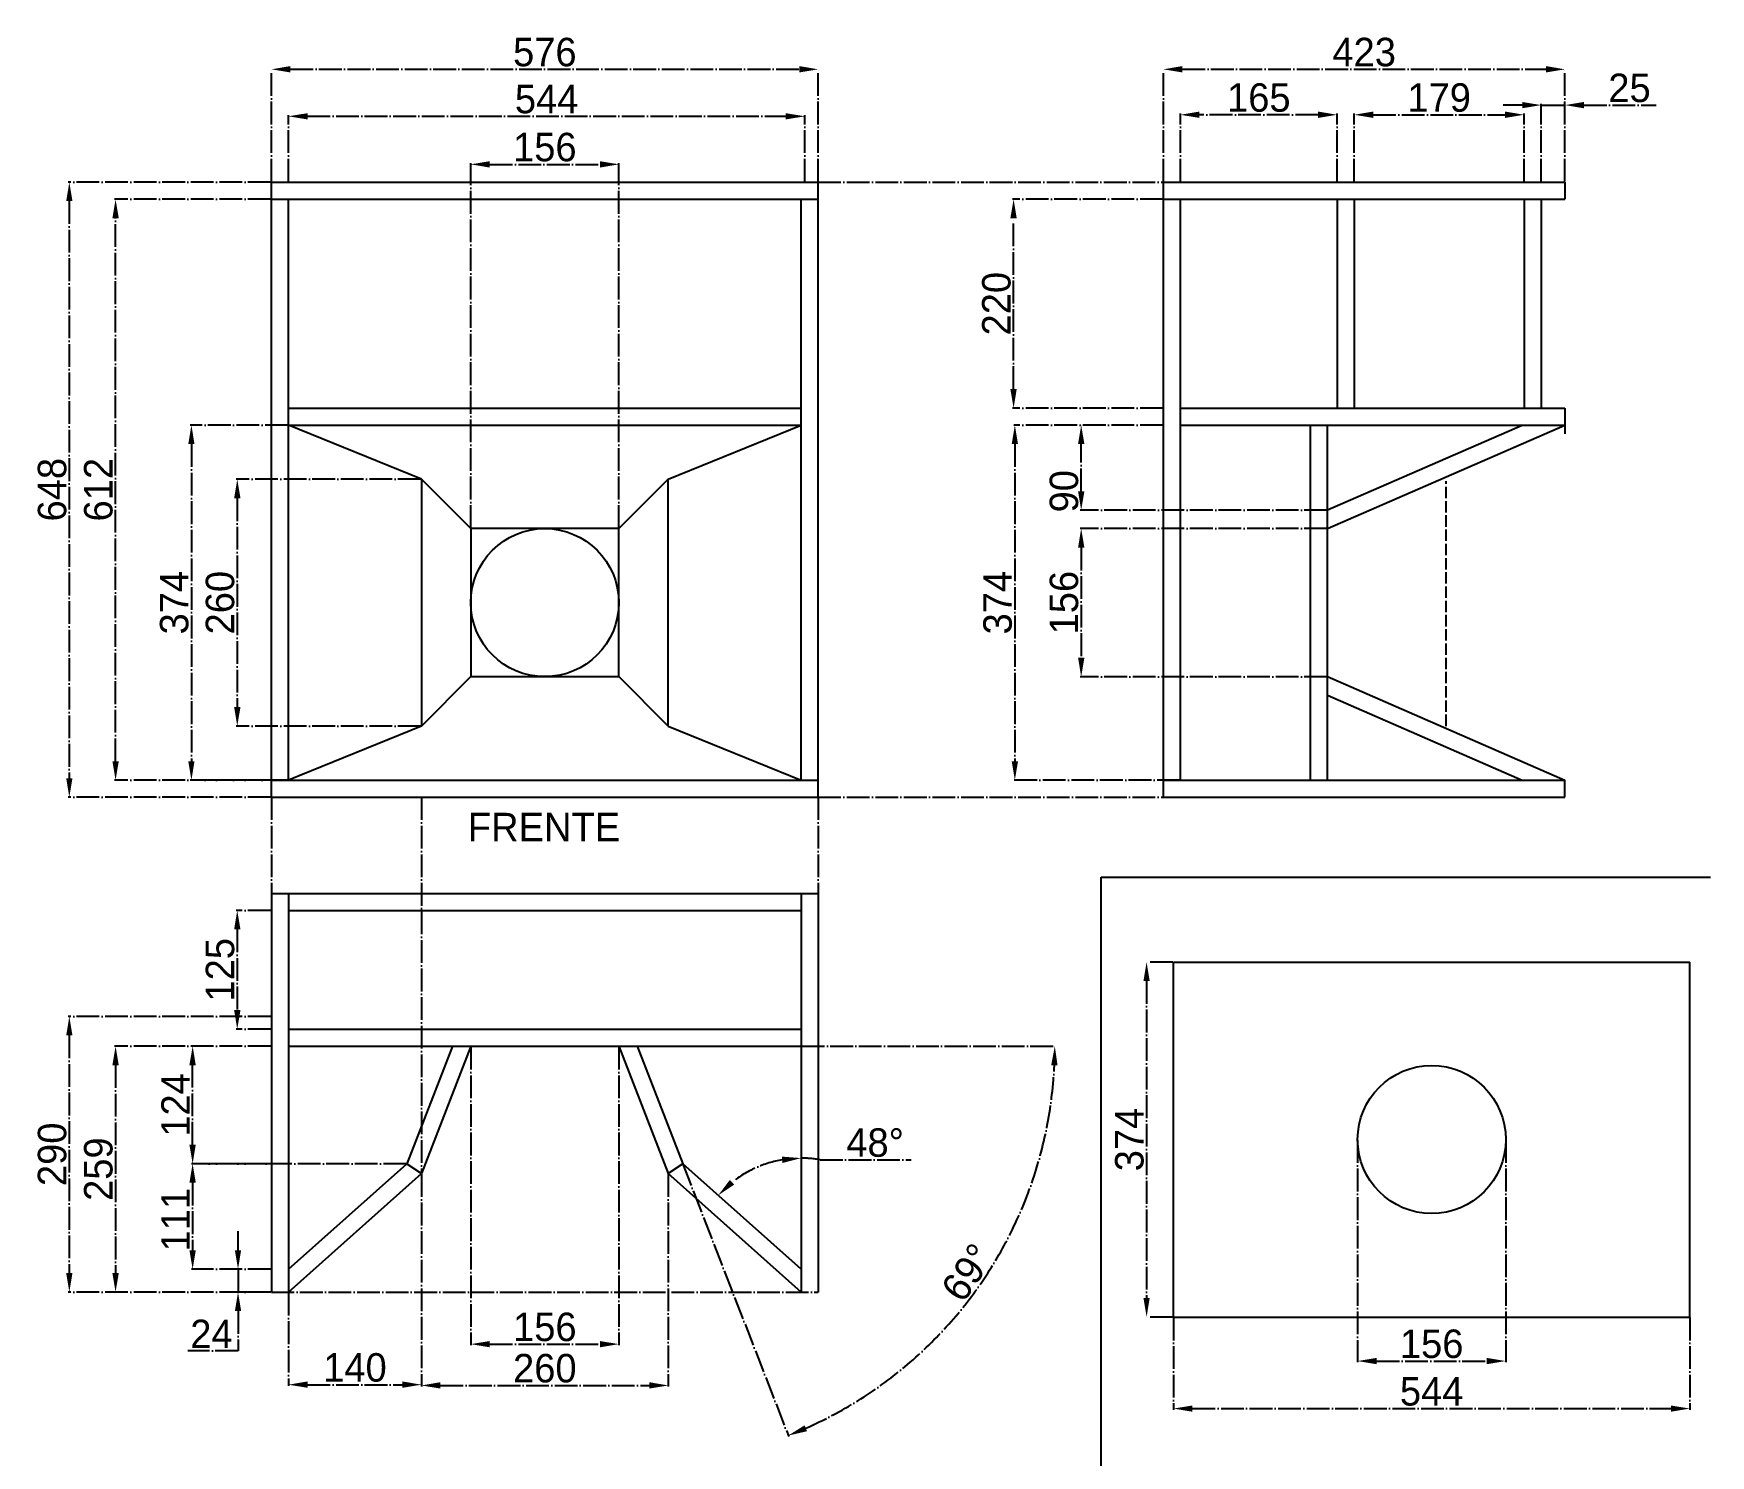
# Model space of a CAD drawing. Header units: millimetres. Extents: x -5727 to 14380, y -5693 to 6274.
# Drawn here: x 4054 to 5821, y 1535 to 3033 of the extents above; entities that cross this region are included whole.
import ezdxf

# ---------------------------------------------------------------- set-up
doc = ezdxf.new("R2010")
doc.units = ezdxf.units.MM
doc.linetypes.add('ACAD_ISO02W100', pattern=[15, 12, -3])
doc.linetypes.add('ACAD_ISO04W100', pattern=[30, 24, -3, 0, -3])
doc.layers.add('Linhas apoio', color=8, linetype='ACAD_ISO04W100', transparency=0.3)
doc.dimstyles.new('roy-1', dxfattribs={"dimtxt": 30, "dimasz": 20, "dimexe": 1.25, "dimexo": 0.625, "dimgap": 3, "dimtad": 3, "dimtoh": 1, "dimdec": 0, "dimtxsty": 'Standard', "dimcen": 2.5, "dimadec": 0, "dimazin": 0, "dimtfac": 1, "dimtdec": 0, "dimtmove": 0, "dimatfit": 2, "dimfxl": 1, "dimarcsym": 0})

# ---------------------------------------------------------------- blocks, each defined once
blk = doc.blocks.new('*D61')
at = {"layer": 'Defpoints', "color": 0, "transparency": 16777216}
for p in [(4881, 2995.5), (4305, 2876.6), (4881, 2876.6)]:
    blk.add_point(p, dxfattribs=at)
at = {"layer": 'Linhas apoio', "color": 0, "linetype": 'ACAD_ISO04W100', "lineweight": -2, "transparency": 16777216}
for p, q in [((4305, 2877.3), (4305, 2996.8)), ((4325, 2995.5), (4861, 2995.5)), ((4881, 2877.3), (4881, 2996.8))]:
    blk.add_line(p, q, dxfattribs=at)
at = {"layer": 'Linhas apoio', "color": 0, "transparency": 16777216}
for points in [[(4325, 2998.9), (4325, 2992.2), (4305, 2995.5)], [(4861, 2998.9), (4861, 2992.2), (4881, 2995.5)]]:
    blk.add_solid(points, dxfattribs=at)
at = {"layer": 'Linhas apoio', "color": 0, "transparency": 16777216, "insert": (4593, 3013.5), "char_height": 30, "attachment_point": 5}
blk.add_mtext('576', dxfattribs=at)
blk = doc.blocks.new('*D64')
at = {"layer": 'Defpoints', "color": 0, "transparency": 16777216}
for p in [(4866.8, 2946), (4323, 2876.6), (4866.8, 2876.6)]:
    blk.add_point(p, dxfattribs=at)
at = {"layer": 'Linhas apoio', "color": 0, "linetype": 'ACAD_ISO04W100', "lineweight": -2, "transparency": 16777216}
for p, q in [((4323, 2877.3), (4323, 2947.2)), ((4343, 2946), (4846.8, 2946)), ((4866.8, 2877.3), (4866.8, 2947.2))]:
    blk.add_line(p, q, dxfattribs=at)
at = {"layer": 'Linhas apoio', "color": 0, "transparency": 16777216}
for points in [[(4343, 2949.3), (4343, 2942.7), (4323, 2946)], [(4846.8, 2949.3), (4846.8, 2942.7), (4866.8, 2946)]]:
    blk.add_solid(points, dxfattribs=at)
at = {"layer": 'Linhas apoio', "color": 0, "transparency": 16777216, "insert": (4594.9, 2964), "char_height": 30, "attachment_point": 5}
blk.add_mtext('544', dxfattribs=at)
blk = doc.blocks.new('*D65')
at = {"layer": 'Defpoints', "color": 0, "transparency": 16777216}
for p in [(4305, 2876.6), (4092.1, 2228.6), (4305, 2228.6)]:
    blk.add_point(p, dxfattribs=at)
at = {"layer": 'Linhas apoio', "color": 0, "linetype": 'ACAD_ISO04W100', "lineweight": -2, "transparency": 16777216}
for p, q in [((4304.3, 2876.6), (4090.8, 2876.6)), ((4092.1, 2856.6), (4092.1, 2248.6)), ((4304.3, 2228.6), (4090.8, 2228.6))]:
    blk.add_line(p, q, dxfattribs=at)
at = {"layer": 'Linhas apoio', "color": 0, "transparency": 16777216}
for points in [[(4088.8, 2856.6), (4095.4, 2856.6), (4092.1, 2876.6)], [(4088.8, 2248.6), (4095.4, 2248.6), (4092.1, 2228.6)]]:
    blk.add_solid(points, dxfattribs=at)
at = {"layer": 'Linhas apoio', "color": 0, "transparency": 16777216, "insert": (4074.1, 2552.6), "char_height": 30, "attachment_point": 5, "rotation": 90}
blk.add_mtext('648', dxfattribs=at)
blk = doc.blocks.new('*D66')
at = {"layer": 'Defpoints', "color": 0, "transparency": 16777216}
for p in [(4140.8, 2858.6), (4305, 2858.6), (4305, 2246.6)]:
    blk.add_point(p, dxfattribs=at)
at = {"layer": 'Linhas apoio', "color": 0, "linetype": 'ACAD_ISO04W100', "lineweight": -2, "transparency": 16777216}
for p, q in [((4304.3, 2858.6), (4139.6, 2858.6)), ((4140.8, 2266.6), (4140.8, 2838.6)), ((4304.3, 2246.6), (4139.6, 2246.6))]:
    blk.add_line(p, q, dxfattribs=at)
at = {"layer": 'Linhas apoio', "color": 0, "transparency": 16777216}
for points in [[(4137.5, 2838.6), (4144.2, 2838.6), (4140.8, 2858.6)], [(4137.5, 2266.6), (4144.2, 2266.6), (4140.8, 2246.6)]]:
    blk.add_solid(points, dxfattribs=at)
at = {"layer": 'Linhas apoio', "color": 0, "transparency": 16777216, "insert": (4122.8, 2552.6), "char_height": 30, "attachment_point": 5, "rotation": 90}
blk.add_mtext('612', dxfattribs=at)
blk = doc.blocks.new('*D67')
at = {"layer": 'Defpoints', "color": 0, "transparency": 16777216}
for p in [(4671, 2895.4), (4515, 2511.6), (4671, 2511.6)]:
    blk.add_point(p, dxfattribs=at)
at = {"layer": 'Linhas apoio', "color": 0, "linetype": 'ACAD_ISO04W100', "lineweight": -2, "transparency": 16777216}
for p, q in [((4515, 2512.3), (4515, 2896.6)), ((4535, 2895.4), (4651, 2895.4)), ((4671, 2512.3), (4671, 2896.6))]:
    blk.add_line(p, q, dxfattribs=at)
at = {"layer": 'Linhas apoio', "color": 0, "transparency": 16777216}
for points in [[(4535, 2898.7), (4535, 2892), (4515, 2895.4)], [(4651, 2898.7), (4651, 2892), (4671, 2895.4)]]:
    blk.add_solid(points, dxfattribs=at)
at = {"layer": 'Linhas apoio', "color": 0, "transparency": 16777216, "insert": (4593, 2913.4), "char_height": 30, "attachment_point": 5}
blk.add_mtext('156', dxfattribs=at)
blk = doc.blocks.new('*D68')
at = {"layer": 'Defpoints', "color": 0, "transparency": 16777216}
for p in [(5667.6, 2995.5), (5244.6, 2876.6), (5667.6, 2876.6)]:
    blk.add_point(p, dxfattribs=at)
at = {"layer": 'Linhas apoio', "color": 0, "linetype": 'ACAD_ISO04W100', "lineweight": -2, "transparency": 16777216}
for p, q in [((5244.6, 2877.3), (5244.6, 2996.8)), ((5264.6, 2995.5), (5647.6, 2995.5)), ((5667.6, 2877.3), (5667.6, 2996.8))]:
    blk.add_line(p, q, dxfattribs=at)
at = {"layer": 'Linhas apoio', "color": 0, "transparency": 16777216}
for points in [[(5264.6, 2998.9), (5264.6, 2992.2), (5244.6, 2995.5)], [(5647.6, 2998.9), (5647.6, 2992.2), (5667.6, 2995.5)]]:
    blk.add_solid(points, dxfattribs=at)
at = {"layer": 'Linhas apoio', "color": 0, "transparency": 16777216, "insert": (5456.1, 3013.5), "char_height": 30, "attachment_point": 5}
blk.add_mtext('423', dxfattribs=at)
blk = doc.blocks.new('*D70')
at = {"layer": 'Defpoints', "color": 0, "transparency": 16777216}
for p in [(5244.6, 2620.6), (5088.1, 2246.6), (5262.6, 2246.6)]:
    blk.add_point(p, dxfattribs=at)
at = {"layer": 'Linhas apoio', "color": 0, "linetype": 'ACAD_ISO04W100', "lineweight": -2, "transparency": 16777216}
for p, q in [((5244, 2620.6), (5086.9, 2620.6)), ((5088.1, 2600.6), (5088.1, 2266.6)), ((5262, 2246.6), (5086.9, 2246.6))]:
    blk.add_line(p, q, dxfattribs=at)
at = {"layer": 'Linhas apoio', "color": 0, "transparency": 16777216}
for points in [[(5084.8, 2600.6), (5091.5, 2600.6), (5088.1, 2620.6)], [(5084.8, 2266.6), (5091.5, 2266.6), (5088.1, 2246.6)]]:
    blk.add_solid(points, dxfattribs=at)
at = {"layer": 'Linhas apoio', "color": 0, "transparency": 16777216, "insert": (5070.1, 2433.6), "char_height": 30, "attachment_point": 5, "rotation": 90}
blk.add_mtext('374', dxfattribs=at)
blk = doc.blocks.new('*D71')
at = {"layer": 'Defpoints', "color": 0, "transparency": 16777216}
for p in [(5086.8, 2858.6), (5244.6, 2858.6), (5244.6, 2638.6)]:
    blk.add_point(p, dxfattribs=at)
at = {"layer": 'Linhas apoio', "color": 0, "linetype": 'ACAD_ISO04W100', "lineweight": -2, "transparency": 16777216}
for p, q in [((5244, 2858.6), (5085.5, 2858.6)), ((5086.8, 2658.6), (5086.8, 2838.6)), ((5244, 2638.6), (5085.5, 2638.6))]:
    blk.add_line(p, q, dxfattribs=at)
at = {"layer": 'Linhas apoio', "color": 0, "transparency": 16777216}
for points in [[(5083.4, 2838.6), (5090.1, 2838.6), (5086.8, 2858.6)], [(5083.4, 2658.6), (5090.1, 2658.6), (5086.8, 2638.6)]]:
    blk.add_solid(points, dxfattribs=at)
at = {"layer": 'Linhas apoio', "color": 0, "transparency": 16777216, "insert": (5068.8, 2748.6), "char_height": 30, "attachment_point": 5, "rotation": 90}
blk.add_mtext('220', dxfattribs=at)
blk = doc.blocks.new('*D72')
at = {"layer": 'Defpoints', "color": 0, "transparency": 16777216}
for p in [(5624.6, 2947.6), (5445.6, 2876.6), (5624.6, 2876.6)]:
    blk.add_point(p, dxfattribs=at)
at = {"layer": 'Linhas apoio', "color": 0, "linetype": 'ACAD_ISO04W100', "lineweight": -2, "transparency": 16777216}
for p, q in [((5445.6, 2877.3), (5445.6, 2948.9)), ((5465.6, 2947.6), (5604.6, 2947.6)), ((5624.6, 2877.3), (5624.6, 2948.9))]:
    blk.add_line(p, q, dxfattribs=at)
at = {"layer": 'Linhas apoio', "color": 0, "transparency": 16777216}
for points in [[(5465.6, 2951), (5465.6, 2944.3), (5445.6, 2947.6)], [(5604.6, 2951), (5604.6, 2944.3), (5624.6, 2947.6)]]:
    blk.add_solid(points, dxfattribs=at)
at = {"layer": 'Linhas apoio', "color": 0, "transparency": 16777216, "insert": (5535.1, 2965.6), "char_height": 30, "attachment_point": 5}
blk.add_mtext('179', dxfattribs=at)
blk = doc.blocks.new('*D73')
at = {"layer": 'Defpoints', "color": 0, "transparency": 16777216}
for p in [(5262.6, 2947.6), (5262.6, 2876.6), (5427.6, 2876.6)]:
    blk.add_point(p, dxfattribs=at)
at = {"layer": 'Linhas apoio', "color": 0, "linetype": 'ACAD_ISO04W100', "lineweight": -2, "transparency": 16777216}
for p, q in [((5262.6, 2877.3), (5262.6, 2948.9)), ((5407.6, 2947.6), (5282.6, 2947.6)), ((5427.6, 2877.3), (5427.6, 2948.9))]:
    blk.add_line(p, q, dxfattribs=at)
at = {"layer": 'Linhas apoio', "color": 0, "transparency": 16777216}
for points in [[(5282.6, 2951), (5282.6, 2944.3), (5262.6, 2947.6)], [(5407.6, 2951), (5407.6, 2944.3), (5427.6, 2947.6)]]:
    blk.add_solid(points, dxfattribs=at)
at = {"layer": 'Linhas apoio', "color": 0, "transparency": 16777216, "insert": (5345.1, 2965.6), "char_height": 30, "attachment_point": 5}
blk.add_mtext('165', dxfattribs=at)
blk = doc.blocks.new('*D74')
at = {"layer": 'Defpoints', "color": 0, "transparency": 16777216}
for p in [(5158, 2620.6), (5244.6, 2620.6), (5417.6, 2531)]:
    blk.add_point(p, dxfattribs=at)
at = {"layer": 'Linhas apoio', "color": 0, "linetype": 'ACAD_ISO04W100', "lineweight": -2, "transparency": 16777216}
for p, q in [((5244, 2620.6), (5156.8, 2620.6)), ((5158, 2551), (5158, 2600.6)), ((5417, 2531), (5156.8, 2531))]:
    blk.add_line(p, q, dxfattribs=at)
at = {"layer": 'Linhas apoio', "color": 0, "transparency": 16777216}
for points in [[(5154.7, 2600.6), (5161.4, 2600.6), (5158, 2620.6)], [(5154.7, 2551), (5161.4, 2551), (5158, 2531)]]:
    blk.add_solid(points, dxfattribs=at)
at = {"layer": 'Linhas apoio', "color": 0, "transparency": 16777216, "insert": (5140, 2551), "char_height": 30, "attachment_point": 5, "rotation": 90}
blk.add_mtext('90', dxfattribs=at)
blk = doc.blocks.new('*D75')
at = {"layer": 'Defpoints', "color": 0, "transparency": 16777216}
for p in [(5417.6, 2511.6), (5158, 2355.6), (5417.6, 2355.6)]:
    blk.add_point(p, dxfattribs=at)
at = {"layer": 'Linhas apoio', "color": 0, "linetype": 'ACAD_ISO04W100', "lineweight": -2, "transparency": 16777216}
for p, q in [((5417, 2511.6), (5156.8, 2511.6)), ((5158, 2491.6), (5158, 2375.6)), ((5417, 2355.6), (5156.8, 2355.6))]:
    blk.add_line(p, q, dxfattribs=at)
at = {"layer": 'Linhas apoio', "color": 0, "transparency": 16777216}
for points in [[(5154.7, 2491.6), (5161.4, 2491.6), (5158, 2511.6)], [(5154.7, 2375.6), (5161.4, 2375.6), (5158, 2355.6)]]:
    blk.add_solid(points, dxfattribs=at)
at = {"layer": 'Linhas apoio', "color": 0, "transparency": 16777216, "insert": (5140, 2433.6), "char_height": 30, "attachment_point": 5, "rotation": 90}
blk.add_mtext('156', dxfattribs=at)
blk = doc.blocks.new('*D76')
at = {"layer": 'Defpoints', "color": 0, "transparency": 16777216}
for p in [(4305, 1997.6), (4092.1, 1707.3), (4305, 1707.3)]:
    blk.add_point(p, dxfattribs=at)
at = {"layer": 'Linhas apoio', "color": 0, "linetype": 'ACAD_ISO04W100', "lineweight": -2, "transparency": 16777216}
for p, q in [((4304.3, 1997.6), (4090.8, 1997.6)), ((4092.1, 1977.6), (4092.1, 1727.3)), ((4304.3, 1707.3), (4090.8, 1707.3))]:
    blk.add_line(p, q, dxfattribs=at)
at = {"layer": 'Linhas apoio', "color": 0, "transparency": 16777216}
for points in [[(4088.8, 1977.6), (4095.4, 1977.6), (4092.1, 1997.6)], [(4088.8, 1727.3), (4095.4, 1727.3), (4092.1, 1707.3)]]:
    blk.add_solid(points, dxfattribs=at)
at = {"layer": 'Linhas apoio', "color": 0, "transparency": 16777216, "insert": (4074.1, 1852.4), "char_height": 30, "attachment_point": 5, "rotation": 90}
blk.add_mtext('290', dxfattribs=at)
blk = doc.blocks.new('*D77')
at = {"layer": 'Defpoints', "color": 0, "transparency": 16777216}
for p in [(4305, 2109.3), (4269, 1984.3), (4305, 1984.3)]:
    blk.add_point(p, dxfattribs=at)
at = {"layer": 'Linhas apoio', "color": 0, "linetype": 'ACAD_ISO04W100', "lineweight": -2, "transparency": 16777216}
for p, q in [((4304.3, 2109.3), (4267.8, 2109.3)), ((4269, 2089.3), (4269, 2004.3)), ((4304.3, 1984.3), (4267.8, 1984.3))]:
    blk.add_line(p, q, dxfattribs=at)
at = {"layer": 'Linhas apoio', "color": 0, "transparency": 16777216}
for points in [[(4265.7, 2089.3), (4272.4, 2089.3), (4269, 2109.3)], [(4265.7, 2004.3), (4272.4, 2004.3), (4269, 1984.3)]]:
    blk.add_solid(points, dxfattribs=at)
at = {"layer": 'Linhas apoio', "color": 0, "transparency": 16777216, "insert": (4251, 2046.8), "char_height": 30, "attachment_point": 5, "rotation": 90}
blk.add_mtext('125', dxfattribs=at)
blk = doc.blocks.new('*D78')
at = {"layer": 'Defpoints', "color": 0, "transparency": 16777216}
for p in [(4305, 1966.3), (4140.8, 1707.3), (4305, 1707.3)]:
    blk.add_point(p, dxfattribs=at)
at = {"layer": 'Linhas apoio', "color": 0, "linetype": 'ACAD_ISO04W100', "lineweight": -2, "transparency": 16777216}
for p, q in [((4304.3, 1966.3), (4139.6, 1966.3)), ((4140.8, 1946.3), (4140.8, 1727.3)), ((4304.3, 1707.3), (4139.6, 1707.3))]:
    blk.add_line(p, q, dxfattribs=at)
at = {"layer": 'Linhas apoio', "color": 0, "transparency": 16777216}
for points in [[(4137.5, 1946.3), (4144.2, 1946.3), (4140.8, 1966.3)], [(4137.5, 1727.3), (4144.2, 1727.3), (4140.8, 1707.3)]]:
    blk.add_solid(points, dxfattribs=at)
at = {"layer": 'Linhas apoio', "color": 0, "transparency": 16777216, "insert": (4122.8, 1836.8), "char_height": 30, "attachment_point": 5, "rotation": 90}
blk.add_mtext('259', dxfattribs=at)
blk = doc.blocks.new('*D79')
at = {"layer": 'Defpoints', "color": 0, "transparency": 16777216}
for p in [(4323, 1966.3), (4690.3, 1966.3), (4863, 1966.3), (4738.3, 1842.5), (4996.6, 1650.5)]:
    blk.add_point(p, dxfattribs=at)
at = {"layer": 'Linhas apoio', "color": 0, "linetype": 'ACAD_ISO04W100', "lineweight": -2, "transparency": 16777216}
for p, q in [((4863.6, 1966.3), (5131.4, 1966.3)), ((4738.5, 1841.9), (4849.9, 1555))]:
    blk.add_line(p, q, dxfattribs=at)
blk.add_arc((4690.3, 1966.3), 439.9, 293.8143, 357.3949, dxfattribs=at)
at = {"layer": 'Linhas apoio', "color": 0, "transparency": 16777216}
for points in [[(5126.4, 1946.3), (5133.1, 1946.2), (5130.2, 1966.3)], [(4869.2, 1560.7), (4866.6, 1566.9), (4849.4, 1556.1)]]:
    blk.add_solid(points, dxfattribs=at)
at = {"layer": 'Linhas apoio', "color": 0, "transparency": 16777216, "insert": (5038.4, 1727.9), "char_height": 30, "attachment_point": 5, "rotation": 55.6046}
blk.add_mtext('69°', dxfattribs=at)
blk = doc.blocks.new('*D80')
at = {"layer": 'Defpoints', "color": 0, "transparency": 16777216}
for p in [(4463, 1832.3), (4323, 1707.3), (4463, 1609.7)]:
    blk.add_point(p, dxfattribs=at)
at = {"layer": 'Linhas apoio', "color": 0, "linetype": 'ACAD_ISO04W100', "lineweight": -2, "transparency": 16777216}
for p, q in [((4463, 1831.6), (4463, 1608.5)), ((4323, 1706.6), (4323, 1608.5)), ((4343, 1609.7), (4443, 1609.7))]:
    blk.add_line(p, q, dxfattribs=at)
at = {"layer": 'Linhas apoio', "color": 0, "transparency": 16777216}
for points in [[(4343, 1613.1), (4343, 1606.4), (4323, 1609.7)], [(4443, 1613.1), (4443, 1606.4), (4463, 1609.7)]]:
    blk.add_solid(points, dxfattribs=at)
at = {"layer": 'Linhas apoio', "color": 0, "transparency": 16777216, "insert": (4393, 1627.7), "char_height": 30, "attachment_point": 5}
blk.add_mtext('140', dxfattribs=at)
blk = doc.blocks.new('*D81')
at = {"layer": 'Defpoints', "color": 0, "transparency": 16777216}
for p in [(4463, 1832.3), (4723, 1832.3), (4723, 1608.9)]:
    blk.add_point(p, dxfattribs=at)
at = {"layer": 'Linhas apoio', "color": 0, "linetype": 'ACAD_ISO04W100', "lineweight": -2, "transparency": 16777216}
for p, q in [((4463, 1831.6), (4463, 1607.7)), ((4723, 1831.6), (4723, 1607.7)), ((4483, 1608.9), (4703, 1608.9))]:
    blk.add_line(p, q, dxfattribs=at)
at = {"layer": 'Linhas apoio', "color": 0, "transparency": 16777216}
for points in [[(4483, 1612.3), (4483, 1605.6), (4463, 1608.9)], [(4703, 1612.3), (4703, 1605.6), (4723, 1608.9)]]:
    blk.add_solid(points, dxfattribs=at)
at = {"layer": 'Linhas apoio', "color": 0, "transparency": 16777216, "insert": (4593, 1626.9), "char_height": 30, "attachment_point": 5}
blk.add_mtext('260', dxfattribs=at)
blk = doc.blocks.new('*D82')
at = {"layer": 'Defpoints', "color": 0, "transparency": 16777216}
for p in [(4515, 1966.3), (4671, 1966.3), (4671, 1652.4)]:
    blk.add_point(p, dxfattribs=at)
at = {"layer": 'Linhas apoio', "color": 0, "linetype": 'ACAD_ISO04W100', "lineweight": -2, "transparency": 16777216}
for p, q in [((4515, 1965.6), (4515, 1651.2)), ((4671, 1965.6), (4671, 1651.2)), ((4535, 1652.4), (4651, 1652.4))]:
    blk.add_line(p, q, dxfattribs=at)
at = {"layer": 'Linhas apoio', "color": 0, "transparency": 16777216}
for points in [[(4535, 1655.7), (4535, 1649.1), (4515, 1652.4)], [(4651, 1655.7), (4651, 1649.1), (4671, 1652.4)]]:
    blk.add_solid(points, dxfattribs=at)
at = {"layer": 'Linhas apoio', "color": 0, "transparency": 16777216, "insert": (4593, 1670.4), "char_height": 30, "attachment_point": 5}
blk.add_mtext('156', dxfattribs=at)
blk = doc.blocks.new('*D83')
at = {"layer": 'Defpoints', "color": 0, "transparency": 16777216}
for p in [(5642.6, 2957.8), (5642.6, 2876.6), (5667.6, 2876.6)]:
    blk.add_point(p, dxfattribs=at)
at = {"layer": 'Linhas apoio', "color": 0, "linetype": 'ACAD_ISO04W100', "lineweight": -2, "transparency": 16777216}
for p, q in [((5622.6, 2957.8), (5602.6, 2957.8)), ((5642.6, 2877.3), (5642.6, 2959.1)), ((5642.6, 2957.8), (5667.6, 2957.8)), ((5667.6, 2877.3), (5667.6, 2959.1)), ((5687.6, 2957.8), (5763.6, 2957.8))]:
    blk.add_line(p, q, dxfattribs=at)
at = {"layer": 'Linhas apoio', "color": 0, "transparency": 16777216}
for points in [[(5622.6, 2961.1), (5622.6, 2954.5), (5642.6, 2957.8)], [(5687.6, 2961.1), (5687.6, 2954.5), (5667.6, 2957.8)]]:
    blk.add_solid(points, dxfattribs=at)
at = {"layer": 'Linhas apoio', "color": 0, "transparency": 16777216, "insert": (5735.6, 2975.8), "char_height": 30, "attachment_point": 5}
blk.add_mtext('25', dxfattribs=at)
blk = doc.blocks.new('*D84')
at = {"layer": 'Defpoints', "color": 0, "transparency": 16777216}
for p in [(4222, 1966.3), (4305, 1966.3), (4447.6, 1842.5)]:
    blk.add_point(p, dxfattribs=at)
at = {"layer": 'Linhas apoio', "color": 0, "linetype": 'ACAD_ISO04W100', "lineweight": -2, "transparency": 16777216}
for p, q in [((4304.3, 1966.3), (4220.7, 1966.3)), ((4222, 1862.5), (4222, 1946.3)), ((4447, 1842.5), (4220.7, 1842.5))]:
    blk.add_line(p, q, dxfattribs=at)
at = {"layer": 'Linhas apoio', "color": 0, "transparency": 16777216}
for points in [[(4218.6, 1946.3), (4225.3, 1946.3), (4222, 1966.3)], [(4218.6, 1862.5), (4225.3, 1862.5), (4222, 1842.5)]]:
    blk.add_solid(points, dxfattribs=at)
at = {"layer": 'Linhas apoio', "color": 0, "transparency": 16777216, "insert": (4204, 1904.4), "char_height": 30, "attachment_point": 5, "rotation": 90}
blk.add_mtext('124', dxfattribs=at)
blk = doc.blocks.new('*D85')
at = {"layer": 'Defpoints', "color": 0, "transparency": 16777216}
for p in [(4305, 1731.4), (4269.8, 1707.3), (4284.5, 1707.3)]:
    blk.add_point(p, dxfattribs=at)
at = {"layer": 'Linhas apoio', "color": 0, "linetype": 'ACAD_ISO04W100', "lineweight": -2, "transparency": 16777216}
for p, q in [((4269.8, 1751.4), (4269.8, 1771.4)), ((4304.3, 1731.4), (4268.5, 1731.4)), ((4269.8, 1731.4), (4269.8, 1707.3)), ((4283.9, 1707.3), (4268.5, 1707.3)), ((4269.8, 1687.3), (4269.8, 1645.2)), ((4269.8, 1645.2), (4216.8, 1645.2))]:
    blk.add_line(p, q, dxfattribs=at)
at = {"layer": 'Linhas apoio', "color": 0, "transparency": 16777216}
for points in [[(4266.5, 1751.4), (4273.1, 1751.4), (4269.8, 1731.4)], [(4266.5, 1687.3), (4273.1, 1687.3), (4269.8, 1707.3)]]:
    blk.add_solid(points, dxfattribs=at)
at = {"layer": 'Linhas apoio', "color": 0, "transparency": 16777216, "insert": (4241.8, 1663.2), "char_height": 30, "attachment_point": 5}
blk.add_mtext('24', dxfattribs=at)
blk = doc.blocks.new('*D86')
at = {"layer": 'Defpoints', "color": 0, "transparency": 16777216}
for p in [(4305, 1842.5), (4222, 1731.4), (4305, 1731.4)]:
    blk.add_point(p, dxfattribs=at)
at = {"layer": 'Linhas apoio', "color": 0, "linetype": 'ACAD_ISO04W100', "lineweight": -2, "transparency": 16777216}
for p, q in [((4304.3, 1842.5), (4220.7, 1842.5)), ((4222, 1822.5), (4222, 1751.4)), ((4304.3, 1731.4), (4220.7, 1731.4))]:
    blk.add_line(p, q, dxfattribs=at)
at = {"layer": 'Linhas apoio', "color": 0, "transparency": 16777216}
for points in [[(4218.6, 1822.5), (4225.3, 1822.5), (4222, 1842.5)], [(4218.6, 1751.4), (4225.3, 1751.4), (4222, 1731.4)]]:
    blk.add_solid(points, dxfattribs=at)
at = {"layer": 'Linhas apoio', "color": 0, "transparency": 16777216, "insert": (4204, 1783.5), "char_height": 30, "attachment_point": 5, "rotation": 90}
blk.add_mtext('111', dxfattribs=at)
blk = doc.blocks.new('*D87')
at = {"layer": 'Defpoints', "color": 0, "transparency": 16777216}
for p in [(4323, 2620.6), (4220.7, 2246.6), (4323, 2246.6)]:
    blk.add_point(p, dxfattribs=at)
at = {"layer": 'Linhas apoio', "color": 0, "linetype": 'ACAD_ISO04W100', "lineweight": -2, "transparency": 16777216}
for p, q in [((4322.3, 2620.6), (4219.5, 2620.6)), ((4220.7, 2600.6), (4220.7, 2266.6)), ((4322.3, 2246.6), (4219.5, 2246.6))]:
    blk.add_line(p, q, dxfattribs=at)
at = {"layer": 'Linhas apoio', "color": 0, "transparency": 16777216}
for points in [[(4217.4, 2600.6), (4224, 2600.6), (4220.7, 2620.6)], [(4217.4, 2266.6), (4224, 2266.6), (4220.7, 2246.6)]]:
    blk.add_solid(points, dxfattribs=at)
at = {"layer": 'Linhas apoio', "color": 0, "transparency": 16777216, "insert": (4202.7, 2433.6), "char_height": 30, "attachment_point": 5, "rotation": 90}
blk.add_mtext('374', dxfattribs=at)
blk = doc.blocks.new('*D88')
at = {"layer": 'Defpoints', "color": 0, "transparency": 16777216}
for p in [(4463, 2563.6), (4269, 2303.6), (4463, 2303.6)]:
    blk.add_point(p, dxfattribs=at)
at = {"layer": 'Linhas apoio', "color": 0, "linetype": 'ACAD_ISO04W100', "lineweight": -2, "transparency": 16777216}
for p, q in [((4462.3, 2563.6), (4267.8, 2563.6)), ((4269, 2543.6), (4269, 2323.6)), ((4462.3, 2303.6), (4267.8, 2303.6))]:
    blk.add_line(p, q, dxfattribs=at)
at = {"layer": 'Linhas apoio', "color": 0, "transparency": 16777216}
for points in [[(4265.7, 2543.6), (4272.4, 2543.6), (4269, 2563.6)], [(4265.7, 2323.6), (4272.4, 2323.6), (4269, 2303.6)]]:
    blk.add_solid(points, dxfattribs=at)
at = {"layer": 'Linhas apoio', "color": 0, "transparency": 16777216, "insert": (4251, 2433.6), "char_height": 30, "attachment_point": 5, "rotation": 90}
blk.add_mtext('260', dxfattribs=at)
blk = doc.blocks.new('*D90')
at = {"layer": 'Defpoints', "color": 0, "transparency": 16777216}
for p in [(4863, 2127.3), (4738.3, 1842.5), (4800.6, 1830.4), (4863, 1731.4), (4863, 1707.3)]:
    blk.add_point(p, dxfattribs=at)
at = {"layer": 'Linhas apoio', "color": 0, "linetype": 'ACAD_ISO04W100', "lineweight": -2, "transparency": 16777216}
blk.add_line((4882.9, 1846.6), (4978.9, 1846.6), dxfattribs=at)
for start, end in [(99.8088, 128.4798), (80.1912, 90)]:
    blk.add_arc((4863, 1731.4), 117, start, end, dxfattribs=at)
at = {"layer": 'Linhas apoio', "color": 0, "transparency": 16777216}
for points in [[(4842.7, 1850), (4843.3, 1843.3), (4863, 1848.4)], [(4792.5, 1820.5), (4787.9, 1825.4), (4775.6, 1809.2)]]:
    blk.add_solid(points, dxfattribs=at)
at = {"layer": 'Linhas apoio', "color": 0, "transparency": 16777216, "insert": (4940.9, 1864.6), "char_height": 30, "attachment_point": 5}
blk.add_mtext('48°', dxfattribs=at)
blk = doc.blocks.new('*D132')
at = {"layer": 'Defpoints', "color": 0, "transparency": 16777216}
for p in [(5255.2, 1681), (5799.2, 1681), (5799.2, 1584.5)]:
    blk.add_point(p, dxfattribs=at)
at = {"layer": 'Linhas apoio', "color": 0, "linetype": 'ACAD_ISO04W100', "lineweight": -2, "transparency": 16777216}
for p, q in [((5255.2, 1680.4), (5255.2, 1583.2)), ((5799.2, 1680.4), (5799.2, 1583.2)), ((5275.2, 1584.5), (5779.2, 1584.5))]:
    blk.add_line(p, q, dxfattribs=at)
at = {"layer": 'Linhas apoio', "color": 0, "transparency": 16777216}
for points in [[(5275.2, 1587.8), (5275.2, 1581.2), (5255.2, 1584.5)], [(5779.2, 1587.8), (5779.2, 1581.2), (5799.2, 1584.5)]]:
    blk.add_solid(points, dxfattribs=at)
at = {"layer": 'Linhas apoio', "color": 0, "transparency": 16777216, "insert": (5527.2, 1602.5), "char_height": 30, "attachment_point": 5}
blk.add_mtext('544', dxfattribs=at)
blk = doc.blocks.new('*D133')
at = {"layer": 'Defpoints', "color": 0, "transparency": 16777216}
for p in [(5449.2, 1868), (5605.2, 1868), (5605.2, 1634.6)]:
    blk.add_point(p, dxfattribs=at)
at = {"layer": 'Linhas apoio', "color": 0, "linetype": 'ACAD_ISO04W100', "lineweight": -2, "transparency": 16777216}
for p, q in [((5449.2, 1867.4), (5449.2, 1633.3)), ((5605.2, 1867.4), (5605.2, 1633.3)), ((5469.2, 1634.6), (5585.2, 1634.6))]:
    blk.add_line(p, q, dxfattribs=at)
at = {"layer": 'Linhas apoio', "color": 0, "transparency": 16777216}
for points in [[(5469.2, 1637.9), (5469.2, 1631.3), (5449.2, 1634.6)], [(5585.2, 1637.9), (5585.2, 1631.3), (5605.2, 1634.6)]]:
    blk.add_solid(points, dxfattribs=at)
at = {"layer": 'Linhas apoio', "color": 0, "transparency": 16777216, "insert": (5527.2, 1652.6), "char_height": 30, "attachment_point": 5}
blk.add_mtext('156', dxfattribs=at)
blk = doc.blocks.new('*D264')
at = {"layer": 'Defpoints', "color": 0, "transparency": 16777216}
for p in [(5255.2, 2055), (5226.9, 1681), (5255.2, 1681)]:
    blk.add_point(p, dxfattribs=at)
at = {"layer": 'Linhas apoio', "color": 0, "linetype": 'ACAD_ISO04W100', "lineweight": -2, "transparency": 16777216}
for p, q in [((5254.6, 2055), (5225.6, 2055)), ((5226.9, 2035), (5226.9, 1701)), ((5254.6, 1681), (5225.6, 1681))]:
    blk.add_line(p, q, dxfattribs=at)
at = {"layer": 'Linhas apoio', "color": 0, "transparency": 16777216}
for points in [[(5223.6, 2035), (5230.2, 2035), (5226.9, 2055)], [(5223.6, 1701), (5230.2, 1701), (5226.9, 1681)]]:
    blk.add_solid(points, dxfattribs=at)
at = {"layer": 'Linhas apoio', "color": 0, "transparency": 16777216, "insert": (5208.9, 1868), "char_height": 30, "attachment_point": 5, "rotation": 90}
blk.add_mtext('374', dxfattribs=at)

msp = doc.modelspace()

# ---------------------------------------------------------------- linework, layer by layer
for p, q in [((4304.958, 2228.638), (4304.958, 2876.638)), ((4304.958, 2876.638), (4880.958, 2876.638)), ((4880.958, 2228.638), (4880.958, 2876.638)), ((5244.621, 2228.638), (5244.621, 2876.638)), ((5244.621, 2876.638), (5667.621, 2876.638)), ((5667.621, 2876.638), (5667.621, 2858.638)), ((4304.958, 2858.638), (4880.958, 2858.638)), ((4322.958, 2246.638), (4322.958, 2858.638)), ((4862.958, 2246.638), (4862.958, 2858.638)), ((5244.621, 2858.638), (5667.621, 2858.638)), ((5262.621, 2246.638), (5262.621, 2858.638)), ((5427.621, 2858.638), (5427.621, 2638.638)), ((5445.621, 2858.638), (5445.621, 2638.638)), ((5624.621, 2858.638), (5624.621, 2638.638)), ((5642.621, 2858.638), (5642.621, 2638.638)), ((4322.958, 2638.638), (4862.958, 2638.638)), ((5262.621, 2638.638), (5667.621, 2638.638)), ((5667.621, 2638.638), (5667.621, 2611.638)), ((4462.958, 2563.638), (4322.958, 2620.638)), ((4322.958, 2620.638), (4862.958, 2620.638)), ((4722.958, 2563.638), (4862.958, 2620.638)), ((5262.621, 2620.638), (5667.621, 2620.638)), ((5399.621, 2246.638), (5399.621, 2620.638)), ((5417.621, 2246.638), (5417.621, 2620.638)), ((5417.621, 2511.638), (5667.621, 2620.638)), ((5417.621, 2531.274), (5622.583, 2620.638)), ((4462.958, 2563.638), (4462.958, 2303.638)), ((4462.958, 2563.638), (4514.958, 2511.638)), ((4722.958, 2563.638), (4670.958, 2511.638)), ((4722.958, 2303.638), (4722.958, 2563.638)), ((4670.958, 2511.638), (4514.958, 2511.638)), ((4514.958, 2511.638), (4514.958, 2355.638)), ((4670.958, 2355.638), (4670.958, 2511.638)), ((4462.958, 2303.638), (4514.958, 2355.638)), ((4514.958, 2355.638), (4670.958, 2355.638)), ((4722.958, 2303.638), (4670.958, 2355.638)), ((5417.621, 2355.638), (5667.621, 2246.638)), ((5417.621, 2336.001), (5622.583, 2246.638)), ((4462.958, 2303.638), (4322.958, 2246.638)), ((4722.958, 2303.638), (4862.958, 2246.638)), ((4304.958, 2246.638), (4880.958, 2246.638)), ((5244.621, 2246.638), (5667.621, 2246.638)), ((5667.621, 2228.638), (5667.621, 2246.638)), ((4304.958, 2228.638), (4880.958, 2228.638)), ((5244.621, 2228.638), (5667.621, 2228.638)), ((5178.952, 1507.57), (5178.952, 2144.29)), ((5178.952, 2144.29), (5820.886, 2144.29)), ((4304.958, 2127.252), (4880.958, 2127.252)), ((4304.958, 2127.252), (4304.958, 1707.252)), ((4322.958, 2127.252), (4322.958, 1707.252)), ((4862.958, 2127.252), (4862.958, 1707.252)), ((4880.958, 2127.252), (4880.958, 1707.252)), ((4322.958, 2109.252), (4862.958, 2109.252)), ((5255.249, 1680.987), (5255.249, 2054.987)), ((5255.249, 2054.987), (5799.249, 2054.987)), ((5799.249, 1680.987), (5799.249, 2054.987)), ((4322.958, 1984.252), (4862.958, 1984.252)), ((4322.958, 1966.252), (4862.958, 1966.252)), ((4495.65, 1966.252), (4447.628, 1842.505)), ((4514.958, 1966.252), (4462.958, 1832.252)), ((4670.958, 1966.252), (4722.958, 1832.252)), ((4690.265, 1966.252), (4738.287, 1842.505)), ((4322.958, 1731.383), (4447.628, 1842.505)), ((4447.628, 1842.505), (4462.958, 1832.252)), ((4738.287, 1842.505), (4722.958, 1832.252)), ((4862.958, 1731.383), (4738.287, 1842.505)), ((4322.958, 1707.252), (4462.958, 1832.252)), ((4862.958, 1707.252), (4722.958, 1832.252)), ((5255.249, 1680.987), (5799.249, 1680.987))]:
    msp.add_line(p, q)
at = {"linetype": 'ACAD_ISO02W100'}
msp.add_line((5542.621, 2303.638), (5542.621, 2561.638), dxfattribs=at)
for centre in [(4592.958, 2433.638), (5527.249, 1867.987)]:
    msp.add_circle(centre, 78)
at = {"layer": 'Linhas apoio'}
for p, q in [((4880.958, 2876.638), (5244.621, 2876.638)), ((4304.958, 2228.638), (4304.958, 1997.574)), ((4462.958, 2228.638), (4462.958, 1832.252)), ((4880.958, 2228.638), (5244.621, 2228.638)), ((4880.958, 2228.638), (4880.958, 1997.574)), ((4304.958, 1707.252), (4880.958, 1707.252))]:
    msp.add_line(p, q, dxfattribs=at)

# ---------------------------------------------------------------- texts
at = {"insert": (4511.872, 2212.177), "char_height": 30, "attachment_point": 1}
msp.add_mtext_dynamic_manual_height_columns('FRENTE', width=263.8314, gutter_width=12.5, heights=[52.694], dxfattribs=at)

# ---------------------------------------------------------------- dimensions: what is measured, and where the dimension line sits
at = {"layer": 'Linhas apoio'}
for base, p1, p2, picture, middle in [((4880.958, 2995.519), (4304.958, 2876.638), (4880.958, 2876.638), '*D61', (4592.958, 3013.519)), ((5667.621, 2995.519), (5244.621, 2876.638), (5667.621, 2876.638), '*D68', (5456.121, 3013.519)), ((4866.819, 2945.998), (4322.958, 2876.638), (4866.819, 2876.638), '*D64', (4594.888, 2963.998)), ((5262.621, 2947.622), (5427.621, 2876.638), (5262.621, 2876.638), '*D73', (5345.121, 2965.622)), ((5624.621, 2947.622), (5445.621, 2876.638), (5624.621, 2876.638), '*D72', (5535.121, 2965.622)), ((4670.958, 2895.357), (4514.958, 2511.638), (4670.958, 2511.638), '*D67', (4592.958, 2913.357)), ((4670.958, 1652.409), (4514.958, 1966.252), (4670.958, 1966.252), '*D82', (4592.958, 1670.409)), ((5605.249, 1634.583), (5449.249, 1867.987), (5605.249, 1867.987), '*D133', (5527.249, 1652.583)), ((5799.249, 1584.499), (5255.249, 1680.987), (5799.249, 1680.987), '*D132', (5527.249, 1602.499))]:
    dim = msp.add_linear_dim(base=base, p1=p1, p2=p2, dimstyle='roy-1', dxfattribs=at)
    dim.commit()
    dim.dimension.update_dxf_attribs({"geometry": picture, "text_midpoint": middle})
for base, p1, p2, picture, middle in [((5642.621, 2957.801), (5667.621, 2876.638), (5642.621, 2876.638), '*D83', (5735.621, 2957.801)), ((4462.958, 1609.731), (4322.958, 1707.252), (4462.958, 1832.252), '*D80', (4392.958, 1609.731)), ((4722.958, 1608.944), (4462.958, 1832.252), (4722.958, 1832.252), '*D81', (4592.958, 1608.944))]:
    dim = msp.add_linear_dim(base=base, p1=p1, p2=p2, dimstyle='roy-1', dxfattribs=at)
    dim.commit()
    dim.dimension.update_dxf_attribs({"geometry": picture, "text_midpoint": middle, "dimtype": 160})
for base, p1, p2, picture, middle in [((4092.088, 2228.638), (4304.958, 2876.638), (4304.958, 2228.638), '*D65', (4074.088, 2552.638)), ((4140.839, 2858.638), (4304.958, 2246.638), (4304.958, 2858.638), '*D66', (4122.839, 2552.638)), ((5086.774, 2858.638), (5244.621, 2638.638), (5244.621, 2858.638), '*D71', (5068.774, 2748.638)), ((4220.711, 2246.638), (4322.958, 2620.638), (4322.958, 2246.638), '*D87', (4202.711, 2433.638)), ((5088.13, 2246.638), (5244.621, 2620.638), (5262.621, 2246.638), '*D70', (5070.13, 2433.638)), ((4269.029, 2303.638), (4462.958, 2563.638), (4462.958, 2303.638), '*D88', (4251.029, 2433.638)), ((5158.04, 2355.638), (5417.621, 2511.638), (5417.621, 2355.638), '*D75', (5140.04, 2433.638)), ((4269.029, 1984.252), (4304.958, 2109.252), (4304.958, 1984.252), '*D77', (4251.029, 2046.752)), ((5226.892, 1680.987), (5255.249, 2054.987), (5255.249, 1680.987), '*D264', (5208.892, 1867.987))]:
    dim = msp.add_linear_dim(base=base, p1=p1, p2=p2, angle=90, dimstyle='roy-1', dxfattribs=at)
    dim.commit()
    dim.dimension.update_dxf_attribs({"geometry": picture, "text_midpoint": middle})
for base, p1, p2, picture, middle in [((5158.04, 2620.638), (5417.621, 2531.025), (5244.621, 2620.638), '*D74', (5158.04, 2551.025)), ((4092.088, 1707.252), (4304.958, 1997.574), (4304.958, 1707.252), '*D76', (4092.088, 1852.413)), ((4140.839, 1707.252), (4304.958, 1966.252), (4304.958, 1707.252), '*D78', (4140.839, 1836.752)), ((4221.961, 1966.252), (4447.628, 1842.505), (4304.958, 1966.252), '*D84', (4221.961, 1904.378)), ((4221.961, 1731.383), (4304.958, 1842.505), (4304.958, 1731.383), '*D86', (4221.961, 1783.524)), ((4269.795, 1707.252), (4304.958, 1731.383), (4284.482, 1707.252), '*D85', (4241.795, 1645.229))]:
    dim = msp.add_linear_dim(base=base, p1=p1, p2=p2, angle=90, dimstyle='roy-1', dxfattribs=at)
    dim.commit()
    dim.dimension.update_dxf_attribs({"geometry": picture, "text_midpoint": middle, "dimtype": 160})
for base, line1, line2, picture, middle in [((4800.641, 1830.368), ((4862.958, 1731.383), (4738.287, 1842.505)), ((4862.958, 2127.252), (4862.958, 1707.252)), '*D90', (4940.884, 1864.641)), ((4996.624, 1650.55), ((4690.265, 1966.252), (4738.287, 1842.505)), ((4322.958, 1966.252), (4862.958, 1966.252)), '*D79', (5038.411, 1727.913))]:
    dim = msp.add_angular_dim_2l(base=base, line1=line1, line2=line2, dimstyle='roy-1', dxfattribs=at)
    dim.commit()
    dim.dimension.update_dxf_attribs({"geometry": picture, "text_midpoint": middle})

doc.saveas('drawing.dxf')
